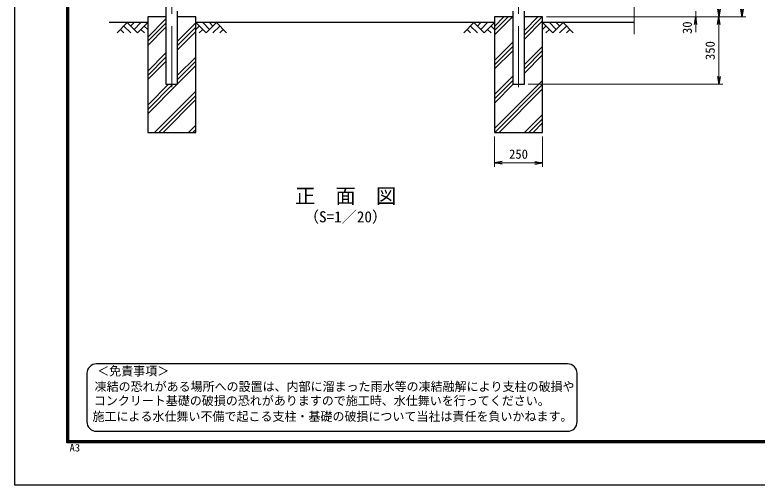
# Model space of a CAD drawing. Units: millimetres, scale not verified. Extents: x -4200 to 4200, y -2970 to 2970.
# Drawn here: x -4200 to -346, y -2970 to -529 of the extents above; entities that cross this region are included whole.
import ezdxf
from ezdxf.enums import TextEntityAlignment as Align

# ---------------------------------------------------------------- set-up
doc = ezdxf.new("R2010")
doc.units = ezdxf.units.MM
doc.header["$LTSCALE"] = 10
doc.linetypes.add('USER1', pattern=[50.8, 31.75, -6.35, 6.35, -6.35])
for name, color, linetype, lineweight in [('0-0_D-STR1', 1, 'Continuous', 25), ('0-2_D-BMK', 2, 'USER1', 13), ('0-4_D-STR-DIM', 7, 'Continuous', 13), ('0-7_D-DCR-HCH', 7, 'Continuous', 13), ('0-8_D-STR4', 7, 'Continuous', 25), ('0-9_D-BGD', 7, 'Continuous', 25), ('0-B_D-TTL-TXT', 7, 'Continuous', 25), ('0-C_D-TTL', 7, 'Continuous', 25)]:
    doc.layers.add(name, color=color, linetype=linetype, lineweight=lineweight)
doc.layers.add('0-5_0', color=7, linetype='Continuous')
doc.styles.add('ＭＳ ゴシック', font='')
doc.styles.get('ＭＳ ゴシック').set_extended_font_data('MS Gothic')

# ---------------------------------------------------------------- blocks, each defined once
blk = doc.blocks.new('_Open')
at = {"layer": '0-5_0'}
blk.add_line((-10, 1.667), (0, 0), dxfattribs=at)
blk.add_lwpolyline([(-10, -1.667), (0, 0), (-10, 0)], dxfattribs=at)

msp = doc.modelspace()

# ---------------------------------------------------------------- linework, layer by layer
at = {"layer": '0-0_D-STR1'}
for points in [[(-3414.9, 1935.25), (-3414.9, -889.77), (-3354.4, -889.77), (-3354.4, -509.77)], [(-1614.9, -509.77), (-1614.9, -889.77), (-1554.4, -889.77), (-1554.4, -509.77)]]:
    msp.add_lwpolyline(points, dxfattribs=at)
at = {"layer": '0-2_D-BMK'}
for p, q in [((-3384.65, -904.77), (-3384.65, 1945.23)), ((-1584.65, -904.77), (-1584.65, 1945.23))]:
    msp.add_line(p, q, dxfattribs=at)
at = {"layer": '0-4_D-STR-DIM'}
for p, q in [((-984.65, 449.58), (-984.65, -629.77)), ((-664.65, -509.77), (-664.65, -539.77)), ((-1439.65, -539.77), (-644.65, -539.77)), ((-1439.65, -539.77), (-404.65, -539.77)), ((-1439.65, -539.77), (-524.65, -539.77)), ((-1239.65, -539.77), (-524.65, -539.77)), ((-664.65, -579.77), (-664.65, -619.77)), ((-544.65, -579.77), (-544.65, -849.77)), ((-1534.4, -889.77), (-524.65, -889.77)), ((-1709.65, -1159.77), (-1709.65, -1317.09)), ((-1459.65, -1159.77), (-1459.65, -1317.09)), ((-1669.65, -1297.09), (-1499.65, -1297.09))]:
    msp.add_line(p, q, dxfattribs=at)
at = {"layer": '0-7_D-DCR-HCH'}
for p, q in [((-3616.08, -569.77), (-3669.29, -622.99)), ((-3616.08, -569.77), (-3562.87, -622.99)), ((-3598.34, -587.51), (-3580.6, -569.77)), ((-3580.6, -605.25), (-3545.13, -569.77)), ((-3562.87, -622.99), (-3509.65, -569.77)), ((-3509.65, -644.56), (-3414.9, -549.81)), ((-3509.65, -666.66), (-3414.9, -571.91)), ((-3354.4, -666.09), (-3259.65, -571.34)), ((-3206.44, -622.99), (-3259.65, -569.77)), ((-3188.7, -605.25), (-3224.18, -569.77)), ((-3153.23, -569.77), (-3206.44, -622.99)), ((-3170.87, -587.6), (-3188.7, -569.77)), ((-3153.23, -569.77), (-3100.02, -622.99)), ((-1816.08, -569.77), (-1869.29, -622.99)), ((-1816.08, -569.77), (-1762.87, -622.99)), ((-1798.34, -587.51), (-1780.6, -569.77)), ((-1780.6, -605.25), (-1745.13, -569.77)), ((-1762.87, -622.99), (-1709.65, -569.77)), ((-1709.65, -633.3), (-1616.13, -539.77)), ((-1709.65, -611.2), (-1638.22, -539.77)), ((-1709.65, -589.11), (-1660.32, -539.77)), ((-1554.4, -632.73), (-1461.45, -539.77)), ((-1554.4, -610.63), (-1483.54, -539.77)), ((-1554.4, -654.83), (-1459.65, -560.08)), ((-1406.44, -622.99), (-1459.65, -569.77)), ((-1388.7, -605.25), (-1424.18, -569.77)), ((-1353.23, -569.77), (-1406.44, -622.99)), ((-1370.87, -587.6), (-1388.7, -569.77)), ((-1353.23, -569.77), (-1300.02, -622.99)), ((-3651.55, -605.25), (-3633.73, -622.99)), ((-3633.82, -587.51), (-3598.18, -622.99)), ((-3545.13, -605.25), (-3527.31, -622.99)), ((-3527.39, -587.51), (-3509.65, -605.17)), ((-3509.65, -688.76), (-3414.9, -594.01)), ((-3354.4, -688.19), (-3259.65, -593.44)), ((-3354.4, -710.28), (-3259.65, -615.53)), ((-3241.92, -587.51), (-3259.65, -605.17)), ((-3224.18, -605.25), (-3242, -622.99)), ((-3135.49, -587.51), (-3171.13, -622.99)), ((-3117.76, -605.25), (-3135.57, -622.99)), ((-1851.55, -605.25), (-1833.73, -622.99)), ((-1833.82, -587.51), (-1798.18, -622.99)), ((-1745.13, -605.25), (-1727.31, -622.99)), ((-1727.39, -587.51), (-1709.65, -605.17)), ((-1441.92, -587.51), (-1459.65, -605.17)), ((-1424.18, -605.25), (-1442, -622.99)), ((-1335.49, -587.51), (-1371.13, -622.99)), ((-1317.76, -605.25), (-1335.57, -622.99)), ((-1709.65, -765.88), (-1614.9, -671.13)), ((-1709.65, -787.98), (-1614.9, -693.23)), ((-1554.4, -787.41), (-1459.65, -692.66)), ((-3509.65, -821.34), (-3414.9, -726.59)), ((-1709.65, -810.08), (-1614.9, -715.33)), ((-1554.4, -809.51), (-1459.65, -714.76)), ((-3509.65, -843.44), (-3414.9, -748.69)), ((-3509.65, -865.53), (-3414.9, -770.78)), ((-3354.4, -842.87), (-3259.65, -748.12)), ((-3354.4, -864.96), (-3259.65, -770.21)), ((-1554.4, -831.6), (-1459.65, -736.85)), ((-3354.4, -887.06), (-3259.65, -792.31)), ((-1709.65, -942.66), (-1614.9, -847.91)), ((-1709.65, -1119.44), (-1459.65, -869.44)), ((-1709.65, -964.76), (-1614.9, -870.01)), ((-3509.65, -1042.31), (-3357.12, -889.77)), ((-3509.65, -1020.21), (-3379.21, -889.77)), ((-3509.65, -998.12), (-3401.31, -889.77)), ((-3474.53, -1139.77), (-3259.65, -924.89)), ((-1709.65, -986.85), (-1612.57, -889.77)), ((-1707.89, -1139.77), (-1459.65, -891.53)), ((-1685.8, -1139.77), (-1459.65, -913.63)), ((-3452.44, -1139.77), (-3259.65, -946.99)), ((-3430.34, -1139.77), (-3259.65, -969.09)), ((-1553.21, -1139.77), (-1459.65, -1046.21)), ((-1531.12, -1139.77), (-1459.65, -1068.31)), ((-3297.76, -1139.77), (-3259.65, -1101.67)), ((-1509.02, -1139.77), (-1459.65, -1090.41)), ((-3275.66, -1139.77), (-3259.65, -1123.77))]:
    msp.add_line(p, q, dxfattribs=at)
at = {"layer": '0-8_D-STR4'}
for p, q in [((-3414.9, -539.77), (-3509.65, -539.77)), ((-3259.65, -539.77), (-3354.4, -539.77)), ((-1459.65, -539.77), (-1554.4, -539.77))]:
    msp.add_line(p, q, dxfattribs=at)
for points in [[(-3509.65, -539.77), (-3509.65, -1139.77), (-3259.65, -1139.77), (-3259.65, -539.77)], [(-1614.9, -539.77), (-1709.65, -539.77), (-1709.65, -1139.77), (-1459.65, -1139.77), (-1459.65, -539.77)]]:
    msp.add_lwpolyline(points, dxfattribs=at)
at = {"layer": '0-9_D-BGD'}
for p, q in [((-3509.65, -569.77), (-3709.65, -569.77)), ((-1709.65, -569.77), (-3259.65, -569.77)), ((-984.65, -569.77), (-1459.65, -569.77))]:
    msp.add_line(p, q, dxfattribs=at)
at = {"layer": '0-B_D-TTL-TXT', "color": 2}
for p, q in [((-1330.09, -2340.46), (-3775.64, -2340.46)), ((-3825.64, -2390.46), (-3825.64, -2640.46)), ((-1280.09, -2640.46), (-1280.09, -2390.46)), ((-3775.64, -2690.46), (-1330.09, -2690.46))]:
    msp.add_line(p, q, dxfattribs=at)
for centre, start, end in [((-3775.64, -2390.46), 90, 180), ((-1330.09, -2390.46), 0, 90), ((-3775.64, -2640.46), 180, 270), ((-1330.09, -2640.46), 270, 0)]:
    msp.add_arc(centre, 50, start, end, dxfattribs=at)
at = {"layer": '0-C_D-TTL', "color": 2}
msp.add_lwpolyline([(-4199.68, 2970.23), (4200.32, 2970.23), (4200.32, -2969.77), (-4199.68, -2969.77)], close=True, dxfattribs=at)
at = {"layer": '0-C_D-TTL'}
for points in [[(-3929.68, 2750.23), (3930.32, 2750.23), (3930.32, -2749.77), (-3929.68, -2749.77)], [(-3927.18, 2747.73), (3927.82, 2747.73), (3927.82, -2747.27), (-3927.18, -2747.27)], [(-3924.68, 2745.23), (3925.32, 2745.23), (3925.32, -2744.77), (-3924.68, -2744.77)], [(-3922.18, 2742.73), (3922.82, 2742.73), (3922.82, -2742.27), (-3922.18, -2742.27)], [(-3919.68, 2740.23), (3920.32, 2740.23), (3920.32, -2739.77), (-3919.68, -2739.77)]]:
    msp.add_lwpolyline(points, close=True, dxfattribs=at)

# ---------------------------------------------------------------- block references
at = {"layer": '0-4_D-STR-DIM', "xscale": 4, "yscale": 4}
for p, rotation in [((-544.65, -539.77), 270), ((-424.65, -539.77), 270), ((-664.65, -539.77), 90), ((-544.65, -539.77), 90), ((-544.65, -889.77), 270), ((-1709.65, -1297.09), 180)]:
    msp.add_blockref('_Open', p, dxfattribs=dict(at, rotation=rotation))
msp.add_blockref('_Open', (-1459.65, -1297.09), dxfattribs=at)

# ---------------------------------------------------------------- texts
at = {"layer": '0-4_D-STR-DIM', "style": 'ＭＳ ゴシック'}
for s, p in [('30', (-670.26, -628.66)), ('350', (-551.4, -763.65))]:
    msp.add_text(s, height=48.09, rotation=90, dxfattribs=at).set_placement(p, align=Align.BOTTOM_LEFT)
msp.add_text('250', height=48.09, dxfattribs=at).set_placement((-1633.65, -1290.34), align=Align.BOTTOM_LEFT)
at = {"layer": '0-B_D-TTL-TXT', "style": 'ＭＳ ゴシック'}
for s, height, p in [('正\u3000面\u3000図', 76.98, (-2744.55, -1530.17)), ('（S=1／20）', 57.7, (-2699.07, -1623.36)), ('＜免責事項＞ \u3000\u3000', 45.67, (-3771.94, -2414.64)), ('凍結の恐れがある場所への設置は、内部に溜まった雨水等の凍結融解により支柱の破損や', 45.67, (-3785.46, -2495.13)), ('コンクリート基礎の破損の恐れがありますので施工時、水仕舞いを行ってください。', 45.67, (-3789.57, -2568.56)), ('施工による水仕舞い不備で起こる支柱・基礎の破損について当社は責任を負いかねます。 ', 45.67, (-3796.56, -2650.05))]:
    msp.add_text(s, height=height, dxfattribs=at).set_placement(p, align=Align.BOTTOM_LEFT)
at = {"layer": '0-C_D-TTL', "style": 'ＭＳ ゴシック', "width": 1.05}
msp.add_text('A3', height=38.49, dxfattribs=at).set_placement((-3915.77, -2806.58), align=Align.BOTTOM_LEFT)

doc.saveas('drawing.dxf')
